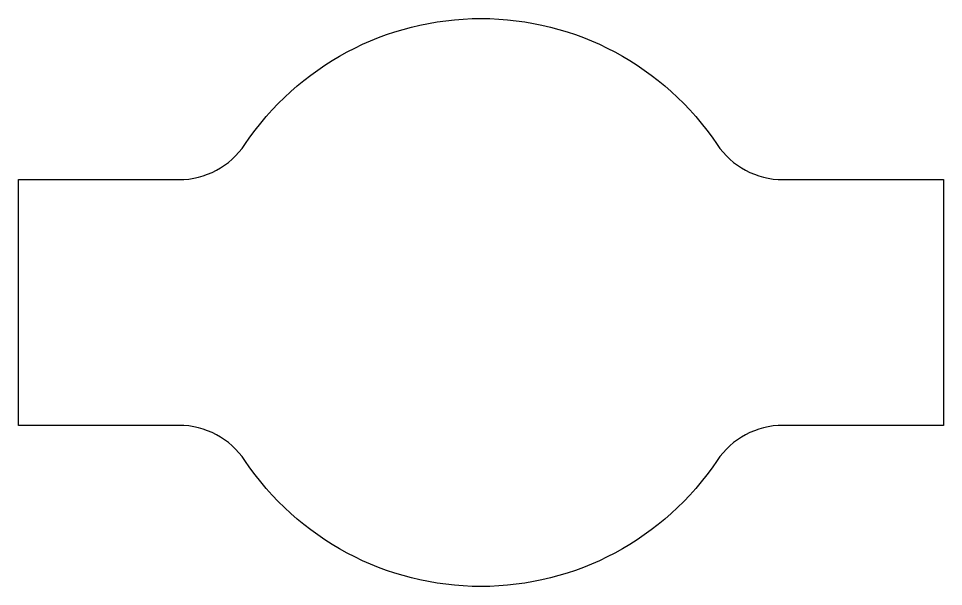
# Model space of a CAD drawing. Header units: millimetres. Extents: x 0 to 0.6, y -0.057 to 0.043.
# Drawn here: x 0.05813 to 0.09311, y -0.05722 to -0.03573 of the extents above; entities that cross this region are included whole.
import ezdxf

# ---------------------------------------------------------------- set-up
doc = ezdxf.new("R2010")
doc.units = ezdxf.units.MM
doc.header["$MEASUREMENT"] = 0
doc.layers.add('PERIFOREIGN+ 0', color=7, linetype='Continuous', plot=False)

msp = doc.modelspace()

# ---------------------------------------------------------------- linework, layer by layer
at = {"layer": 'PERIFOREIGN+ 0', "color": 1}
for p, q in [((0.066694, -0.040497, 2.395), (0.066694, -0.040497, 2.4)), ((0.066694, -0.040497), (0.066694, -0.040497, 0.005)), ((0.066694, -0.040497, 2.0975), (0.066694, -0.040497, 2.1025)), ((0.066694, -0.040497, 1.7975), (0.066694, -0.040497, 1.8025)), ((0.066694, -0.040497, 1.4975), (0.066694, -0.040497, 1.5025)), ((0.066694, -0.040497, 0.8975), (0.066694, -0.040497, 0.9025)), ((0.066694, -0.040497, 0.5975), (0.066694, -0.040497, 0.6025)), ((0.066694, -0.040497, 0.2975), (0.066694, -0.040497, 0.3025)), ((0.066694, -0.040497, 1.1975), (0.066694, -0.040497, 1.2025)), ((0.084549, -0.040497, 2.395), (0.084549, -0.040497, 2.4)), ((0.084549, -0.040497), (0.084549, -0.040497, 0.005)), ((0.084549, -0.040497, 2.0975), (0.084549, -0.040497, 2.1025)), ((0.084549, -0.040497, 1.7975), (0.084549, -0.040497, 1.8025)), ((0.084549, -0.040497, 1.4975), (0.084549, -0.040497, 1.5025)), ((0.084549, -0.040497, 0.8975), (0.084549, -0.040497, 0.9025)), ((0.084549, -0.040497, 0.5975), (0.084549, -0.040497, 0.6025)), ((0.084549, -0.040497, 0.2975), (0.084549, -0.040497, 0.3025)), ((0.084549, -0.040497, 1.1975), (0.084549, -0.040497, 1.2025)), ((0.058131, -0.041827, 2.395), (0.058131, -0.041827, 2.4)), ((0.058131, -0.041827), (0.058131, -0.041827, 0.005)), ((0.058131, -0.041827, 2.0975), (0.058131, -0.041827, 2.1025)), ((0.058131, -0.041827, 1.7975), (0.058131, -0.041827, 1.8025)), ((0.058131, -0.041827, 1.4975), (0.058131, -0.041827, 1.5025)), ((0.058131, -0.041827, 0.8975), (0.058131, -0.041827, 0.9025)), ((0.058131, -0.041827, 0.5975), (0.058131, -0.041827, 0.6025)), ((0.058131, -0.041827, 0.2975), (0.058131, -0.041827, 0.3025)), ((0.058131, -0.041827, 1.1975), (0.058131, -0.041827, 1.2025)), ((0.064202, -0.041827, 2.395), (0.064202, -0.041827, 2.4)), ((0.064202, -0.041827), (0.064202, -0.041827, 0.005)), ((0.064202, -0.041827, 2.0975), (0.064202, -0.041827, 2.1025)), ((0.064202, -0.041827, 1.7975), (0.064202, -0.041827, 1.8025)), ((0.064202, -0.041827, 1.4975), (0.064202, -0.041827, 1.5025)), ((0.064202, -0.041827, 0.8975), (0.064202, -0.041827, 0.9025)), ((0.064202, -0.041827, 0.5975), (0.064202, -0.041827, 0.6025)), ((0.064202, -0.041827, 0.2975), (0.064202, -0.041827, 0.3025)), ((0.064202, -0.041827, 1.1975), (0.064202, -0.041827, 1.2025)), ((0.087041, -0.041827, 2.395), (0.087041, -0.041827, 2.4)), ((0.087041, -0.041827), (0.087041, -0.041827, 0.005)), ((0.087041, -0.041827, 2.0975), (0.087041, -0.041827, 2.1025)), ((0.087041, -0.041827, 1.7975), (0.087041, -0.041827, 1.8025)), ((0.087041, -0.041827, 1.4975), (0.087041, -0.041827, 1.5025)), ((0.087041, -0.041827, 0.8975), (0.087041, -0.041827, 0.9025)), ((0.087041, -0.041827, 0.5975), (0.087041, -0.041827, 0.6025)), ((0.087041, -0.041827, 0.2975), (0.087041, -0.041827, 0.3025)), ((0.087041, -0.041827, 1.1975), (0.087041, -0.041827, 1.2025)), ((0.093112, -0.041827, 2.395), (0.093112, -0.041827, 2.4)), ((0.093112, -0.041827), (0.093112, -0.041827, 0.005)), ((0.093112, -0.041827, 2.0975), (0.093112, -0.041827, 2.1025)), ((0.093112, -0.041827, 1.7975), (0.093112, -0.041827, 1.8025)), ((0.093112, -0.041827, 1.4975), (0.093112, -0.041827, 1.5025)), ((0.093112, -0.041827, 0.8975), (0.093112, -0.041827, 0.9025)), ((0.093112, -0.041827, 0.5975), (0.093112, -0.041827, 0.6025)), ((0.093112, -0.041827, 0.2975), (0.093112, -0.041827, 0.3025)), ((0.093112, -0.041827, 1.1975), (0.093112, -0.041827, 1.2025)), ((0.058131, -0.051122, 2.395), (0.058131, -0.051122, 2.4)), ((0.058131, -0.051122), (0.058131, -0.051122, 0.005)), ((0.058131, -0.051122, 2.0975), (0.058131, -0.051122, 2.1025)), ((0.058131, -0.051122, 1.7975), (0.058131, -0.051122, 1.8025)), ((0.058131, -0.051122, 1.4975), (0.058131, -0.051122, 1.5025)), ((0.058131, -0.051122, 0.8975), (0.058131, -0.051122, 0.9025)), ((0.058131, -0.051122, 0.5975), (0.058131, -0.051122, 0.6025)), ((0.058131, -0.051122, 0.2975), (0.058131, -0.051122, 0.3025)), ((0.058131, -0.051122, 1.1975), (0.058131, -0.051122, 1.2025)), ((0.064202, -0.051122, 2.395), (0.064202, -0.051122, 2.4)), ((0.064202, -0.051122), (0.064202, -0.051122, 0.005)), ((0.064202, -0.051122, 2.0975), (0.064202, -0.051122, 2.1025)), ((0.064202, -0.051122, 1.7975), (0.064202, -0.051122, 1.8025)), ((0.064202, -0.051122, 1.4975), (0.064202, -0.051122, 1.5025)), ((0.064202, -0.051122, 0.8975), (0.064202, -0.051122, 0.9025)), ((0.064202, -0.051122, 0.5975), (0.064202, -0.051122, 0.6025)), ((0.064202, -0.051122, 0.2975), (0.064202, -0.051122, 0.3025)), ((0.064202, -0.051122, 1.1975), (0.064202, -0.051122, 1.2025)), ((0.087041, -0.051122, 2.395), (0.087041, -0.051122, 2.4)), ((0.087041, -0.051122), (0.087041, -0.051122, 0.005)), ((0.087041, -0.051122, 2.0975), (0.087041, -0.051122, 2.1025)), ((0.087041, -0.051122, 1.7975), (0.087041, -0.051122, 1.8025)), ((0.087041, -0.051122, 1.4975), (0.087041, -0.051122, 1.5025)), ((0.087041, -0.051122, 0.8975), (0.087041, -0.051122, 0.9025)), ((0.087041, -0.051122, 0.5975), (0.087041, -0.051122, 0.6025)), ((0.087041, -0.051122, 0.2975), (0.087041, -0.051122, 0.3025)), ((0.087041, -0.051122, 1.1975), (0.087041, -0.051122, 1.2025)), ((0.093112, -0.051122, 2.395), (0.093112, -0.051122, 2.4)), ((0.093112, -0.051122), (0.093112, -0.051122, 0.005)), ((0.093112, -0.051122, 2.0975), (0.093112, -0.051122, 2.1025)), ((0.093112, -0.051122, 1.7975), (0.093112, -0.051122, 1.8025)), ((0.093112, -0.051122, 1.4975), (0.093112, -0.051122, 1.5025)), ((0.093112, -0.051122, 0.8975), (0.093112, -0.051122, 0.9025)), ((0.093112, -0.051122, 0.5975), (0.093112, -0.051122, 0.6025)), ((0.093112, -0.051122, 0.2975), (0.093112, -0.051122, 0.3025)), ((0.093112, -0.051122, 1.1975), (0.093112, -0.051122, 1.2025)), ((0.066694, -0.052452, 2.395), (0.066694, -0.052452, 2.4)), ((0.066694, -0.052452), (0.066694, -0.052452, 0.005)), ((0.066694, -0.052452, 2.0975), (0.066694, -0.052452, 2.1025)), ((0.066694, -0.052452, 1.7975), (0.066694, -0.052452, 1.8025)), ((0.066694, -0.052452, 1.4975), (0.066694, -0.052452, 1.5025)), ((0.066694, -0.052452, 0.8975), (0.066694, -0.052452, 0.9025)), ((0.066694, -0.052452, 0.5975), (0.066694, -0.052452, 0.6025)), ((0.066694, -0.052452, 0.2975), (0.066694, -0.052452, 0.3025)), ((0.066694, -0.052452, 1.1975), (0.066694, -0.052452, 1.2025)), ((0.084549, -0.052452, 2.395), (0.084549, -0.052452, 2.4)), ((0.084549, -0.052452), (0.084549, -0.052452, 0.005)), ((0.084549, -0.052452, 2.0975), (0.084549, -0.052452, 2.1025)), ((0.084549, -0.052452, 1.7975), (0.084549, -0.052452, 1.8025)), ((0.084549, -0.052452, 1.4975), (0.084549, -0.052452, 1.5025)), ((0.084549, -0.052452, 0.8975), (0.084549, -0.052452, 0.9025)), ((0.084549, -0.052452, 0.5975), (0.084549, -0.052452, 0.6025)), ((0.084549, -0.052452, 0.2975), (0.084549, -0.052452, 0.3025)), ((0.084549, -0.052452, 1.1975), (0.084549, -0.052452, 1.2025))]:
    msp.add_line(p, q, dxfattribs=at)
for elevation in [2.4, 2.395, 2.1025, 2.0975, 1.8025, 1.7975, 1.5025, 1.4975, 0.9025, 0.8975, 0.6025, 0.5975, 0.3025, 0.2975, 1.2025, 1.1975]:
    msp.add_lwpolyline([(0.064202, -0.041827, 0.250233), (0.066694, -0.040497, -0.533898), (0.084549, -0.040497, 0.250233), (0.087041, -0.041827), (0.093112, -0.041827), (0.093112, -0.051122), (0.087041, -0.051122, 0.250233), (0.084549, -0.052452, -0.533898), (0.066694, -0.052452, 0.250233), (0.064202, -0.051122), (0.058131, -0.051122), (0.058131, -0.041827)], format="xyb", close=True, dxfattribs=dict(at, elevation=elevation))
msp.add_lwpolyline([(0.064202, -0.041827, 0.250233), (0.066694, -0.040497, -0.533898), (0.084549, -0.040497, 0.250233), (0.087041, -0.041827), (0.093112, -0.041827), (0.093112, -0.051122), (0.087041, -0.051122, 0.250233), (0.084549, -0.052452, -0.533898), (0.066694, -0.052452, 0.250233), (0.064202, -0.051122), (0.058131, -0.051122), (0.058131, -0.041827)], format="xyb", close=True, dxfattribs=at)
msp.add_lwpolyline([(0.064202, -0.041827, 0.250233), (0.066694, -0.040497, -0.533898), (0.084549, -0.040497, 0.250233), (0.087041, -0.041827), (0.093112, -0.041827), (0.093112, -0.051122), (0.087041, -0.051122, 0.250233), (0.084549, -0.052452, -0.533898), (0.066694, -0.052452, 0.250233), (0.064202, -0.051122), (0.058131, -0.051122), (0.058131, -0.041827)], format="xyb", close=True, dxfattribs=at)

doc.saveas('drawing.dxf')
